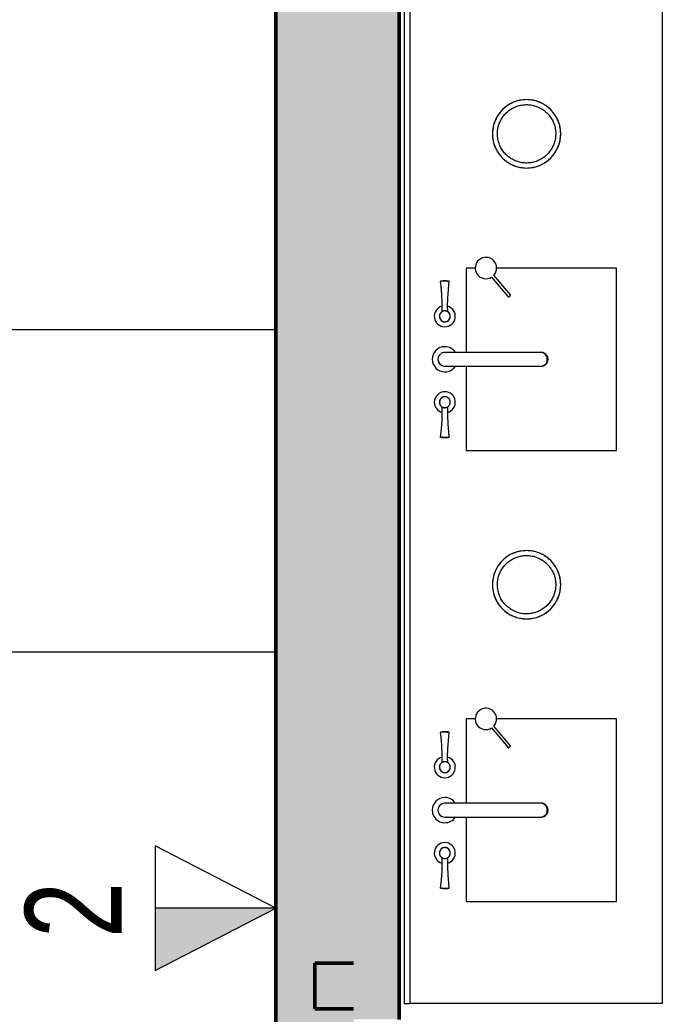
# Model space of a CAD drawing. Header units: inches. Extents: x -1205 to 1409, y -1117 to 895.
# Drawn here: x 506.8 to 566.6, y 669.9 to 762.5 of the extents above; entities that cross this region are included whole.
import ezdxf

# ---------------------------------------------------------------- set-up
doc = ezdxf.new("R2010")
doc.units = ezdxf.units.IN
doc.header["$MEASUREMENT"] = 0
for name, color, linetype, lineweight in [('A-ANNO-NOTE', 131, 'Continuous', 9), ('A-WALL-PATT', 111, 'Continuous', 13), ('I-FURN', 30, 'Continuous', 9), ('I-WALL', 2, 'Continuous', 13), ('P-SANR-FIXT', 6, 'Continuous', 9), ('Q-CASE', 31, 'Continuous', 9), ('Q-SPCQ', 91, 'Continuous', 13)]:
    doc.layers.add(name, color=color, linetype=linetype, lineweight=lineweight)
doc.styles.add('Arial_1', font='arial.ttf', dxfattribs={"width": 0.75, "height": 9})

# ---------------------------------------------------------------- blocks, each defined once
blk = doc.blocks.new('Faucet-Bath_Deck-Mount_Transitional_Nexus_TB794DD_TOTO - TB794DD-V51-8TH FLOOR TELECOM PLAN')
at = {"layer": 'P-SANR-FIXT', "color": 53}
for p, q in [((-7.267, 0.314), (-7.267, 0.231)), ((-7.267, 0.231), (-7.267, 0.275)), ((7.267, 0.229), (7.267, 0.315)), ((-7.267, -0.231), (-7.267, -0.314)), ((7.267, -0.229), (7.267, -0.275)), ((7.267, -0.315), (7.267, -0.229)), ((-0.646, -1.855), (-0.646, -6.874)), ((0.646, -6.874), (0.646, -1.855)), ((-0.646, -8.905), (-0.646, -8.915)), ((-0.646, -8.915), (-0.646, -8.979)), ((0.646, -8.915), (0.646, -8.905)), ((0.646, -8.979), (0.646, -8.915))]:
    blk.add_line(p, q, dxfattribs=at)
at = {"layer": 'P-SANR-FIXT', "color": 53, "flags": 128}
for points in [[(-7.328, 0), (-7.326, 0.079), (-7.321, 0.157), (-7.313, 0.235), (-7.302, 0.313), (-7.293, 0.367)], [(-7.293, 0.367), (-7.293, 0.368), (-7.292, 0.369), (-7.292, 0.37), (-7.292, 0.371), (-7.291, 0.372), (-7.291, 0.373), (-7.291, 0.374), (-7.29, 0.375), (-7.289, 0.376), (-7.289, 0.377), (-7.288, 0.378), (-7.288, 0.379), (-7.287, 0.38), (-7.286, 0.381), (-7.285, 0.381), (-7.285, 0.382), (-7.284, 0.383), (-7.283, 0.384), (-7.282, 0.384), (-7.281, 0.385), (-7.28, 0.385), (-7.279, 0.386), (-7.278, 0.387), (-7.277, 0.387), (-7.276, 0.387), (-7.275, 0.388), (-7.274, 0.388), (-7.273, 0.388), (-7.272, 0.389), (-7.271, 0.389), (-7.27, 0.389), (-7.269, 0.389), (-7.268, 0.389), (-7.267, 0.389), (-7.267, 0.389)], [(-7.267, 0.389), (-6.488, 0.306), (-5.707, 0.254), (-4.924, 0.233), (-4.451, 0.236)], [(-3.491, 0), (-3.491, 0.02), (-3.493, 0.041), (-3.495, 0.061), (-3.497, 0.081), (-3.501, 0.101), (-3.506, 0.121), (-3.511, 0.141), (-3.517, 0.16), (-3.524, 0.179), (-3.531, 0.198), (-3.539, 0.217), (-3.548, 0.235), (-3.558, 0.253), (-3.569, 0.27), (-3.58, 0.287), (-3.592, 0.304), (-3.604, 0.32), (-3.617, 0.336), (-3.631, 0.351), (-3.645, 0.365), (-3.66, 0.379), (-3.676, 0.392), (-3.692, 0.405), (-3.708, 0.417), (-3.725, 0.428), (-3.742, 0.439), (-3.76, 0.449), (-3.778, 0.458), (-3.797, 0.467), (-3.816, 0.474), (-3.835, 0.481), (-3.854, 0.488), (-3.874, 0.493), (-3.893, 0.498), (-3.913, 0.502), (-3.934, 0.505), (-3.954, 0.507), (-3.974, 0.508), (-3.995, 0.509), (-4.015, 0.509), (-4.035, 0.508), (-4.055, 0.506), (-4.076, 0.503), (-4.096, 0.5), (-4.116, 0.496), (-4.135, 0.491), (-4.155, 0.485), (-4.174, 0.478), (-4.193, 0.471), (-4.212, 0.463), (-4.23, 0.454), (-4.248, 0.444), (-4.266, 0.434), (-4.283, 0.423), (-4.3, 0.412), (-4.316, 0.399), (-4.332, 0.386), (-4.347, 0.373), (-4.361, 0.359), (-4.375, 0.344), (-4.389, 0.329), (-4.402, 0.313), (-4.414, 0.296), (-4.425, 0.28), (-4.436, 0.262), (-4.446, 0.245), (-4.456, 0.227), (-4.464, 0.208), (-4.472, 0.19), (-4.48, 0.171), (-4.486, 0.151), (-4.492, 0.132), (-4.497, 0.112), (-4.501, 0.092), (-4.504, 0.072), (-4.506, 0.052), (-4.508, 0.031), (-4.509, 0.011), (-4.509, 0)], [(4.509, 0), (4.509, 0.02), (4.507, 0.041), (4.505, 0.061), (4.503, 0.081), (4.499, 0.101), (4.494, 0.121), (4.489, 0.141), (4.483, 0.16), (4.476, 0.179), (4.469, 0.198), (4.461, 0.217), (4.452, 0.235), (4.442, 0.253), (4.431, 0.27), (4.42, 0.287), (4.408, 0.304), (4.396, 0.32), (4.383, 0.336), (4.369, 0.351), (4.355, 0.365), (4.34, 0.379), (4.324, 0.392), (4.308, 0.405), (4.292, 0.417), (4.275, 0.428), (4.258, 0.439), (4.24, 0.449), (4.222, 0.458), (4.203, 0.467), (4.184, 0.474), (4.165, 0.481), (4.146, 0.488), (4.126, 0.493), (4.107, 0.498), (4.087, 0.502), (4.066, 0.505), (4.046, 0.507), (4.026, 0.508), (4.005, 0.509), (3.985, 0.509), (3.965, 0.508), (3.945, 0.506), (3.924, 0.503), (3.904, 0.5), (3.884, 0.496), (3.865, 0.491), (3.845, 0.485), (3.826, 0.478), (3.807, 0.471), (3.788, 0.463), (3.77, 0.454), (3.752, 0.444), (3.734, 0.434), (3.717, 0.423), (3.7, 0.412), (3.684, 0.399), (3.668, 0.386), (3.653, 0.373), (3.639, 0.359), (3.625, 0.344), (3.611, 0.329), (3.598, 0.313), (3.586, 0.296), (3.575, 0.28), (3.564, 0.262), (3.554, 0.245), (3.544, 0.227), (3.536, 0.208), (3.528, 0.19), (3.52, 0.171), (3.514, 0.151), (3.508, 0.132), (3.503, 0.112), (3.499, 0.092), (3.496, 0.072), (3.494, 0.052), (3.492, 0.031), (3.491, 0.011), (3.491, 0)], [(4.451, 0.236), (5.234, 0.238), (6.017, 0.271), (6.797, 0.335), (7.267, 0.389)], [(7.267, 0.389), (7.268, 0.389), (7.269, 0.389), (7.27, 0.389), (7.271, 0.389), (7.272, 0.389), (7.273, 0.389), (7.274, 0.388), (7.275, 0.388), (7.276, 0.388), (7.277, 0.387), (7.278, 0.387), (7.279, 0.386), (7.28, 0.386), (7.281, 0.385), (7.282, 0.384), (7.283, 0.384), (7.284, 0.383), (7.284, 0.382), (7.285, 0.382), (7.286, 0.381), (7.287, 0.38), (7.287, 0.379), (7.288, 0.378), (7.289, 0.378), (7.289, 0.377), (7.29, 0.376), (7.29, 0.375), (7.291, 0.374), (7.291, 0.373), (7.292, 0.372), (7.292, 0.371), (7.292, 0.37), (7.293, 0.369), (7.293, 0.368), (7.293, 0.367)], [(7.293, 0.367), (7.306, 0.29), (7.316, 0.212), (7.323, 0.134), (7.327, 0.055), (7.328, 0)], [(-7.293, -0.367), (-7.306, -0.29), (-7.316, -0.212), (-7.323, -0.133), (-7.327, -0.055), (-7.328, 0)], [(-7.267, -0.389), (-7.268, -0.389), (-7.269, -0.389), (-7.27, -0.389), (-7.271, -0.389), (-7.272, -0.389), (-7.273, -0.389), (-7.274, -0.388), (-7.275, -0.388), (-7.276, -0.388), (-7.277, -0.387), (-7.278, -0.387), (-7.279, -0.386), (-7.28, -0.386), (-7.281, -0.385), (-7.282, -0.384), (-7.283, -0.384), (-7.284, -0.383), (-7.284, -0.382), (-7.285, -0.382), (-7.286, -0.381), (-7.287, -0.38), (-7.287, -0.379), (-7.288, -0.378), (-7.289, -0.377), (-7.289, -0.377), (-7.29, -0.376), (-7.29, -0.375), (-7.291, -0.374), (-7.291, -0.373), (-7.292, -0.372), (-7.292, -0.371), (-7.292, -0.37), (-7.293, -0.369), (-7.293, -0.367), (-7.293, -0.367)], [(-4.451, -0.236), (-5.234, -0.238), (-6.017, -0.271), (-6.797, -0.335), (-7.267, -0.389)], [(-4.509, 0), (-4.509, -0.02), (-4.507, -0.041), (-4.505, -0.061), (-4.503, -0.081), (-4.499, -0.101), (-4.494, -0.121), (-4.489, -0.141), (-4.483, -0.16), (-4.476, -0.179), (-4.469, -0.198), (-4.461, -0.217), (-4.452, -0.235), (-4.442, -0.253), (-4.431, -0.27), (-4.42, -0.287), (-4.408, -0.304), (-4.396, -0.32), (-4.383, -0.336), (-4.369, -0.351), (-4.355, -0.365), (-4.34, -0.379), (-4.324, -0.392), (-4.308, -0.405), (-4.292, -0.417), (-4.275, -0.428), (-4.258, -0.439), (-4.24, -0.449), (-4.222, -0.458), (-4.203, -0.467), (-4.184, -0.474), (-4.165, -0.481), (-4.146, -0.488), (-4.126, -0.493), (-4.107, -0.498), (-4.087, -0.502), (-4.066, -0.505), (-4.046, -0.507), (-4.026, -0.508), (-4.005, -0.509), (-3.985, -0.509), (-3.965, -0.508), (-3.945, -0.506), (-3.924, -0.503), (-3.904, -0.5), (-3.884, -0.496), (-3.865, -0.491), (-3.845, -0.485), (-3.826, -0.478), (-3.807, -0.471), (-3.788, -0.463), (-3.77, -0.454), (-3.752, -0.444), (-3.734, -0.434), (-3.717, -0.423), (-3.7, -0.412), (-3.684, -0.399), (-3.668, -0.386), (-3.653, -0.373), (-3.639, -0.359), (-3.625, -0.344), (-3.611, -0.329), (-3.598, -0.313), (-3.586, -0.296), (-3.575, -0.28), (-3.564, -0.262), (-3.554, -0.245), (-3.544, -0.227), (-3.536, -0.208), (-3.528, -0.19), (-3.52, -0.171), (-3.514, -0.151), (-3.508, -0.132), (-3.503, -0.112), (-3.499, -0.092), (-3.496, -0.072), (-3.494, -0.052), (-3.492, -0.031), (-3.491, -0.011), (-3.491, 0)], [(-0.646, 0), (-0.646, -0.002), (-0.646, -0.006), (-0.646, -0.014), (-0.646, -0.025), (-0.646, -0.039), (-0.646, -0.056), (-0.646, -0.076), (-0.646, -0.099), (-0.646, -0.125), (-0.646, -0.155), (-0.646, -0.186), (-0.646, -0.221), (-0.646, -0.259), (-0.646, -0.299), (-0.646, -0.342), (-0.646, -0.387), (-0.646, -0.435), (-0.646, -0.486), (-0.646, -0.539), (-0.646, -0.594), (-0.646, -0.651), (-0.646, -0.71), (-0.646, -0.772), (-0.646, -0.835), (-0.646, -0.9), (-0.646, -0.967), (-0.646, -1.035), (-0.646, -1.105), (-0.646, -1.176), (-0.646, -1.248), (-0.646, -1.322), (-0.646, -1.396), (-0.646, -1.472), (-0.646, -1.548), (-0.646, -1.625), (-0.646, -1.702), (-0.646, -1.78), (-0.646, -1.855)], [(0.646, -1.855), (0.646, -1.777), (0.646, -1.699), (0.646, -1.622), (0.646, -1.545), (0.646, -1.469), (0.646, -1.393), (0.646, -1.319), (0.646, -1.245), (0.646, -1.173), (0.646, -1.102), (0.646, -1.032), (0.646, -0.964), (0.646, -0.897), (0.646, -0.832), (0.646, -0.769), (0.646, -0.708), (0.646, -0.649), (0.646, -0.591), (0.646, -0.537), (0.646, -0.484), (0.646, -0.433), (0.646, -0.386), (0.646, -0.34), (0.646, -0.297), (0.646, -0.257), (0.646, -0.22), (0.646, -0.185), (0.646, -0.153), (0.646, -0.124), (0.646, -0.098), (0.646, -0.075), (0.646, -0.055), (0.646, -0.038), (0.646, -0.025), (0.646, -0.014), (0.646, -0.006), (0.646, -0.001), (0.646, 0)], [(3.491, 0), (3.491, -0.02), (3.493, -0.041), (3.495, -0.061), (3.497, -0.081), (3.501, -0.101), (3.506, -0.121), (3.511, -0.141), (3.517, -0.16), (3.524, -0.179), (3.531, -0.198), (3.539, -0.217), (3.548, -0.235), (3.558, -0.253), (3.569, -0.27), (3.58, -0.287), (3.592, -0.304), (3.604, -0.32), (3.617, -0.336), (3.631, -0.351), (3.645, -0.365), (3.66, -0.379), (3.676, -0.392), (3.692, -0.405), (3.708, -0.417), (3.725, -0.428), (3.742, -0.439), (3.76, -0.449), (3.778, -0.458), (3.797, -0.467), (3.816, -0.474), (3.835, -0.481), (3.854, -0.488), (3.874, -0.493), (3.893, -0.498), (3.913, -0.502), (3.934, -0.505), (3.954, -0.507), (3.974, -0.508), (3.995, -0.509), (4.015, -0.509), (4.035, -0.508), (4.055, -0.506), (4.076, -0.503), (4.096, -0.5), (4.116, -0.496), (4.135, -0.491), (4.155, -0.485), (4.174, -0.478), (4.193, -0.471), (4.212, -0.463), (4.23, -0.454), (4.248, -0.444), (4.266, -0.434), (4.283, -0.423), (4.3, -0.412), (4.316, -0.399), (4.332, -0.386), (4.347, -0.373), (4.361, -0.359), (4.375, -0.344), (4.389, -0.329), (4.402, -0.313), (4.414, -0.296), (4.425, -0.28), (4.436, -0.262), (4.446, -0.245), (4.456, -0.227), (4.464, -0.208), (4.472, -0.19), (4.48, -0.171), (4.486, -0.151), (4.492, -0.132), (4.497, -0.112), (4.501, -0.092), (4.504, -0.072), (4.506, -0.052), (4.508, -0.031), (4.509, -0.011), (4.509, 0)], [(7.267, -0.389), (6.488, -0.306), (5.707, -0.254), (4.924, -0.233), (4.451, -0.236)], [(7.293, -0.367), (7.293, -0.368), (7.292, -0.369), (7.292, -0.37), (7.292, -0.372), (7.291, -0.373), (7.291, -0.374), (7.29, -0.374), (7.29, -0.375), (7.289, -0.376), (7.289, -0.377), (7.288, -0.378), (7.288, -0.379), (7.287, -0.38), (7.286, -0.381), (7.285, -0.381), (7.285, -0.382), (7.284, -0.383), (7.283, -0.384), (7.282, -0.384), (7.281, -0.385), (7.28, -0.385), (7.279, -0.386), (7.278, -0.387), (7.277, -0.387), (7.276, -0.387), (7.275, -0.388), (7.274, -0.388), (7.273, -0.388), (7.272, -0.389), (7.271, -0.389), (7.27, -0.389), (7.269, -0.389), (7.268, -0.389), (7.267, -0.389), (7.267, -0.389)], [(7.328, 0), (7.326, -0.079), (7.321, -0.157), (7.313, -0.235), (7.302, -0.313), (7.293, -0.367)], [(-0.646, -6.874), (-0.646, -6.952), (-0.646, -7.03), (-0.646, -7.108), (-0.646, -7.186), (-0.646, -7.264), (-0.646, -7.341), (-0.646, -7.418), (-0.646, -7.494), (-0.646, -7.569), (-0.646, -7.643), (-0.646, -7.716), (-0.646, -7.788), (-0.646, -7.859), (-0.646, -7.928), (-0.646, -7.995), (-0.646, -8.061), (-0.646, -8.126), (-0.646, -8.188), (-0.646, -8.249), (-0.646, -8.307), (-0.646, -8.363), (-0.646, -8.417), (-0.646, -8.469), (-0.646, -8.519), (-0.646, -8.566), (-0.646, -8.61), (-0.646, -8.652), (-0.646, -8.691), (-0.646, -8.727), (-0.646, -8.761), (-0.646, -8.792), (-0.646, -8.819), (-0.646, -8.844), (-0.646, -8.866), (-0.646, -8.885), (-0.646, -8.901), (-0.646, -8.905)], [(0.646, -8.905), (0.646, -8.891), (0.646, -8.873), (0.646, -8.852), (0.646, -8.828), (0.646, -8.801), (0.646, -8.771), (0.646, -8.739), (0.646, -8.703), (0.646, -8.665), (0.646, -8.624), (0.646, -8.58), (0.646, -8.534), (0.646, -8.486), (0.646, -8.435), (0.646, -8.381), (0.646, -8.326), (0.646, -8.268), (0.646, -8.208), (0.646, -8.146), (0.646, -8.082), (0.646, -8.017), (0.646, -7.95), (0.646, -7.881), (0.646, -7.811), (0.646, -7.74), (0.646, -7.667), (0.646, -7.593), (0.646, -7.518), (0.646, -7.443), (0.646, -7.366), (0.646, -7.289), (0.646, -7.212), (0.646, -7.134), (0.646, -7.056), (0.646, -6.977), (0.646, -6.899), (0.646, -6.874)], [(-0.646, -8.979), (-0.646, -9.004), (-0.644, -9.03), (-0.641, -9.055), (-0.638, -9.081), (-0.633, -9.106), (-0.628, -9.13), (-0.621, -9.155), (-0.613, -9.179), (-0.605, -9.204), (-0.595, -9.227), (-0.584, -9.25), (-0.573, -9.273), (-0.561, -9.296), (-0.547, -9.318), (-0.533, -9.339), (-0.518, -9.36), (-0.502, -9.38), (-0.486, -9.399), (-0.468, -9.418), (-0.45, -9.436), (-0.431, -9.454), (-0.411, -9.47), (-0.391, -9.486), (-0.37, -9.501), (-0.349, -9.515), (-0.327, -9.529), (-0.304, -9.541), (-0.281, -9.553), (-0.258, -9.563), (-0.234, -9.573), (-0.21, -9.582), (-0.185, -9.589), (-0.16, -9.596), (-0.135, -9.602), (-0.11, -9.607), (-0.084, -9.611), (-0.059, -9.613), (-0.033, -9.615), (-0.007, -9.616), (0, -9.616)], [(0, -9.616), (0.026, -9.616), (0.052, -9.614), (0.077, -9.612), (0.103, -9.608), (0.128, -9.603), (0.153, -9.598), (0.178, -9.591), (0.203, -9.584), (0.227, -9.575), (0.251, -9.566), (0.275, -9.555), (0.298, -9.544), (0.321, -9.532), (0.343, -9.519), (0.365, -9.505), (0.386, -9.49), (0.406, -9.475), (0.426, -9.458), (0.445, -9.441), (0.463, -9.423), (0.481, -9.404), (0.498, -9.385), (0.514, -9.365), (0.529, -9.345), (0.544, -9.323), (0.557, -9.302), (0.57, -9.279), (0.581, -9.257), (0.592, -9.234), (0.602, -9.21), (0.611, -9.186), (0.619, -9.162), (0.626, -9.137), (0.632, -9.112), (0.637, -9.087), (0.641, -9.062), (0.643, -9.037), (0.645, -9.011), (0.646, -8.986), (0.646, -8.979)]]:
    blk.add_lwpolyline(points, dxfattribs=at)
at = {"layer": 'P-SANR-FIXT', "color": 53}
for centre, radius, start, end in [((-4, 0), 0.979, 90.66638, 165), ((-4, 0), 0.979, 0, 90), ((0, 0), 1.174, 0, 180), ((4, 0), 0.979, 15, 180), ((-4, 0), 0.509, 166.18526, 180), ((-4, 0), 0.509, 91.28121, 164.2558), ((-4, 0), 0.509, 0, 90), ((0, 0), 0.646, 90, 195), ((0, 0), 0.644, 39.50436, 180), ((0, 0), 0.646, 39.39292, 90), ((0, 0), 0.646, 348.7314, 34.8676), ((0, 0), 0.644, 360, 34.67976), ((4, 0), 0.979, 180, 345), ((4, 0), 0.509, 15.7442, 180), ((4, 0), 0.509, 360, 13.81474), ((-4, 0), 0.979, 195, 360), ((-4, 0), 0.509, 180, 193.81474), ((-4, 0), 0.509, 195.7442, 268.71879), ((-4, 0), 0.509, 270, 0), ((0, 0), 1.174, 180, 236.5656), ((0, 0), 0.644, 180, 195), ((0, 0), 0.644, 350.61143, 360), ((0, 0), 1.174, 302.82416, 360), ((4, 0), 0.509, 180, 344.2558), ((4, 0), 0.509, 346.18526, 360)]:
    blk.add_arc(centre, radius, start, end, dxfattribs=at)
for major_axis, start_param, end_param in [((-0.646, 0), 6.169751, 7.853982), ((0.646, 0), 3.141593, 3.355129), ((0.646, 0), 4.712389, 6.407113)]:
    blk.add_ellipse((0, -8.915), major_axis=major_axis, ratio=0.985556, start_param=start_param, end_param=end_param, dxfattribs=at)
for points in [[(-7.267, 0.387), (-7.266, 0.386), (-7.265, 0.383), (-7.263, 0.38)], [(-7.267, 0.381), (-7.267, 0.378), (-7.267, 0.371), (-7.265, 0.361), (-7.263, 0.355)], [(-7.267, 0.355), (-7.267, 0.35), (-7.267, 0.337), (-7.265, 0.322), (-7.263, 0.313)], [(-7.263, 0.23), (-7.265, 0.219), (-7.267, 0.197), (-7.267, 0.172), (-7.267, 0.16)], [(-7.263, 0.159), (-7.265, 0.147), (-7.267, 0.122), (-7.267, 0.095), (-7.267, 0.082)], [(-7.263, 0.082), (-7.265, 0.068), (-7.267, 0.041), (-7.267, 0.014), (-7.267, 0)], [(7.263, 0.38), (7.265, 0.383), (7.266, 0.386), (7.267, 0.387)], [(7.263, 0.355), (7.265, 0.361), (7.267, 0.371), (7.267, 0.378), (7.267, 0.381)], [(7.263, 0.315), (7.265, 0.323), (7.267, 0.338), (7.267, 0.35), (7.267, 0.356)], [(7.267, 0.158), (7.267, 0.171), (7.267, 0.195), (7.265, 0.218), (7.263, 0.228)], [(7.267, 0.081), (7.267, 0.094), (7.267, 0.12), (7.265, 0.146), (7.263, 0.158)], [(7.267, 0), (7.267, 0.014), (7.267, 0.041), (7.265, 0.068), (7.263, 0.081)], [(-7.267, 0), (-7.267, -0.014), (-7.267, -0.041), (-7.265, -0.068), (-7.263, -0.082)], [(-7.267, -0.082), (-7.267, -0.095), (-7.267, -0.122), (-7.265, -0.147), (-7.263, -0.159)], [(-7.267, -0.16), (-7.267, -0.172), (-7.267, -0.197), (-7.265, -0.219), (-7.263, -0.23)], [(-7.263, -0.313), (-7.265, -0.322), (-7.267, -0.337), (-7.267, -0.35), (-7.267, -0.355)], [(-7.263, -0.355), (-7.265, -0.361), (-7.267, -0.371), (-7.267, -0.378), (-7.267, -0.381)], [(-7.267, -0.387), (-7.266, -0.386), (-7.265, -0.383), (-7.263, -0.38)], [(-7.263, -0.38), (-7.265, -0.383), (-7.266, -0.386), (-7.267, -0.387)], [(7.263, -0.081), (7.265, -0.068), (7.267, -0.041), (7.267, -0.014), (7.267, 0)], [(7.263, -0.158), (7.265, -0.146), (7.267, -0.12), (7.267, -0.094), (7.267, -0.081)], [(7.263, -0.228), (7.265, -0.218), (7.267, -0.195), (7.267, -0.171), (7.267, -0.158)], [(7.267, -0.356), (7.267, -0.35), (7.267, -0.338), (7.265, -0.323), (7.263, -0.315)], [(7.267, -0.381), (7.267, -0.378), (7.267, -0.371), (7.265, -0.361), (7.263, -0.355)], [(7.263, -0.38), (7.265, -0.383), (7.266, -0.386), (7.267, -0.387)], [(7.267, -0.389), (7.267, -0.389), (7.267, -0.388), (7.265, -0.383), (7.263, -0.38)]]:
    blk.add_open_spline(points, degree=3, dxfattribs=at)
for points, knots in [([(-4.453, 0.232), (-4.454, 0.231), (-4.456, 0.226), (-4.462, 0.213), (-4.47, 0.196), (-4.478, 0.176), (-4.488, 0.145), (-4.503, 0.086), (-4.509, 0.036), (-4.509, 0)], [0.5555556, 0.5555556, 0.5555556, 0.5555556, 0.5833333, 0.6527778, 0.6875, 0.7222222, 0.7916667, 0.8611111, 1, 1, 1, 1]), ([(4.509, 0), (4.509, 0.029), (4.504, 0.083), (4.489, 0.143), (4.476, 0.181), (4.468, 0.201), (4.462, 0.213), (4.457, 0.224), (4.454, 0.23), (4.453, 0.232)], [0, 0, 0, 0, 0.1111111, 0.2222222, 0.2777778, 0.3333333, 0.3611111, 0.3888889, 0.4444444, 0.4444444, 0.4444444, 0.4444444]), ([(-4.509, 0), (-4.509, -0.029), (-4.504, -0.083), (-4.489, -0.143), (-4.476, -0.181), (-4.468, -0.201), (-4.462, -0.213), (-4.457, -0.224), (-4.454, -0.23), (-4.453, -0.232)], [0, 0, 0, 0, 0.1111111, 0.2222222, 0.2777778, 0.3333333, 0.3611111, 0.3888889, 0.4444444, 0.4444444, 0.4444444, 0.4444444]), ([(4.453, -0.232), (4.454, -0.231), (4.456, -0.226), (4.462, -0.213), (4.47, -0.196), (4.478, -0.176), (4.488, -0.145), (4.503, -0.086), (4.509, -0.036), (4.509, 0)], [0.5555556, 0.5555556, 0.5555556, 0.5555556, 0.5833333, 0.6527778, 0.6875, 0.7222222, 0.7916667, 0.8611111, 1, 1, 1, 1])]:
    blk.add_open_spline(points, degree=3, knots=knots, dxfattribs=at)
blk = doc.blocks.new('Sink-Undercounter-Kohler-Caxton-2210 - Vitreous_China-0-White-V50-8TH FLOOR TELECOM PLAN')
at = {"layer": 'P-SANR-FIXT'}
for p, q in [((-0.646, 7), (-8.5, 7)), ((-8.5, 7), (-8.5, -7)), ((8.5, 7), (0.645, 7)), ((8.5, 6.16), (8.5, 7)), ((8.5, -7), (8.5, 4.18)), ((-8.5, -7), (8.5, -7))]:
    blk.add_line(p, q, dxfattribs=at)
blk = doc.blocks.new('Accessory-Soap_Dispenser-KOHLER-Contemporary-K-1895 - Not a Type - See Type Catalog-2570115-8TH FLOOR TELECOM PLAN')
at = {"layer": 'Q-SPCQ', "lineweight": 9}
for p, q in [((-0.139, -0.985), (-0.139, -3.378)), ((0.139, -3.378), (0.139, -0.985))]:
    blk.add_line(p, q, dxfattribs=at)
for centre, radius, start, end in [((0, 0), 0.995, 278.01769, 261.98231), ((-0.096, -3.378), 0.0427, 180, 246.69916), ((-0.019, -3.199), 0.238, 246.69916, 258.47173), ((-0.011, -3.16), 0.277, 258.47173, 268.54538), ((0, -2.846), 0.592, 268.23769, 271.99398), ((0.011, -3.16), 0.277, 271.99398, 281.52827), ((0.019, -3.199), 0.238, 281.52827, 293.30084), ((0.096, -3.378), 0.0427, 293.30084, 0)]:
    blk.add_arc(centre, radius, start, end, dxfattribs=at)
blk = doc.blocks.new('Faucet-Bath_Deck-Mount_Transitional_Nexus_TB794DD_TOTO - TB794DD-V52-8TH FLOOR TELECOM PLAN')
at = {"layer": 'P-SANR-FIXT', "color": 53}
for p, q in [((-7.267, 0.314), (-7.267, 0.231)), ((-7.267, 0.231), (-7.267, 0.275)), ((7.267, 0.229), (7.267, 0.315)), ((-7.267, -0.231), (-7.267, -0.314)), ((7.267, -0.229), (7.267, -0.275)), ((7.267, -0.315), (7.267, -0.229)), ((-0.646, -1.855), (-0.646, -6.874)), ((0.646, -6.874), (0.646, -1.855)), ((-0.646, -8.905), (-0.646, -8.915)), ((-0.646, -8.915), (-0.646, -8.979)), ((0.646, -8.915), (0.646, -8.905)), ((0.646, -8.979), (0.646, -8.915))]:
    blk.add_line(p, q, dxfattribs=at)
at = {"layer": 'P-SANR-FIXT', "color": 53, "flags": 128}
for points in [[(-7.328, 0), (-7.326, 0.079), (-7.321, 0.157), (-7.313, 0.235), (-7.302, 0.313), (-7.293, 0.367)], [(-7.293, 0.367), (-7.293, 0.368), (-7.292, 0.369), (-7.292, 0.37), (-7.292, 0.371), (-7.291, 0.372), (-7.291, 0.373), (-7.291, 0.374), (-7.29, 0.375), (-7.289, 0.376), (-7.289, 0.377), (-7.288, 0.378), (-7.288, 0.379), (-7.287, 0.38), (-7.286, 0.381), (-7.285, 0.381), (-7.285, 0.382), (-7.284, 0.383), (-7.283, 0.384), (-7.282, 0.384), (-7.281, 0.385), (-7.28, 0.385), (-7.279, 0.386), (-7.278, 0.387), (-7.277, 0.387), (-7.276, 0.387), (-7.275, 0.388), (-7.274, 0.388), (-7.273, 0.388), (-7.272, 0.389), (-7.271, 0.389), (-7.27, 0.389), (-7.269, 0.389), (-7.268, 0.389), (-7.267, 0.389), (-7.267, 0.389)], [(-7.267, 0.389), (-6.488, 0.306), (-5.707, 0.254), (-4.924, 0.233), (-4.451, 0.236)], [(-3.491, 0), (-3.491, 0.02), (-3.493, 0.041), (-3.495, 0.061), (-3.497, 0.081), (-3.501, 0.101), (-3.506, 0.121), (-3.511, 0.141), (-3.517, 0.16), (-3.524, 0.179), (-3.531, 0.198), (-3.539, 0.217), (-3.548, 0.235), (-3.558, 0.253), (-3.569, 0.27), (-3.58, 0.287), (-3.592, 0.304), (-3.604, 0.32), (-3.617, 0.336), (-3.631, 0.351), (-3.645, 0.365), (-3.66, 0.379), (-3.676, 0.392), (-3.692, 0.405), (-3.708, 0.417), (-3.725, 0.428), (-3.742, 0.439), (-3.76, 0.449), (-3.778, 0.458), (-3.797, 0.467), (-3.816, 0.474), (-3.835, 0.481), (-3.854, 0.488), (-3.874, 0.493), (-3.893, 0.498), (-3.913, 0.502), (-3.934, 0.505), (-3.954, 0.507), (-3.974, 0.508), (-3.995, 0.509), (-4.015, 0.509), (-4.035, 0.508), (-4.055, 0.506), (-4.076, 0.503), (-4.096, 0.5), (-4.116, 0.496), (-4.135, 0.491), (-4.155, 0.485), (-4.174, 0.478), (-4.193, 0.471), (-4.212, 0.463), (-4.23, 0.454), (-4.248, 0.444), (-4.266, 0.434), (-4.283, 0.423), (-4.3, 0.412), (-4.316, 0.399), (-4.332, 0.386), (-4.347, 0.373), (-4.361, 0.359), (-4.375, 0.344), (-4.389, 0.329), (-4.402, 0.313), (-4.414, 0.296), (-4.425, 0.28), (-4.436, 0.262), (-4.446, 0.245), (-4.456, 0.227), (-4.464, 0.208), (-4.472, 0.19), (-4.48, 0.171), (-4.486, 0.151), (-4.492, 0.132), (-4.497, 0.112), (-4.501, 0.092), (-4.504, 0.072), (-4.506, 0.052), (-4.508, 0.031), (-4.509, 0.011), (-4.509, 0)], [(4.509, 0), (4.509, 0.02), (4.507, 0.041), (4.505, 0.061), (4.503, 0.081), (4.499, 0.101), (4.494, 0.121), (4.489, 0.141), (4.483, 0.16), (4.476, 0.179), (4.469, 0.198), (4.461, 0.217), (4.452, 0.235), (4.442, 0.253), (4.431, 0.27), (4.42, 0.287), (4.408, 0.304), (4.396, 0.32), (4.383, 0.336), (4.369, 0.351), (4.355, 0.365), (4.34, 0.379), (4.324, 0.392), (4.308, 0.405), (4.292, 0.417), (4.275, 0.428), (4.258, 0.439), (4.24, 0.449), (4.222, 0.458), (4.203, 0.467), (4.184, 0.474), (4.165, 0.481), (4.146, 0.488), (4.126, 0.493), (4.107, 0.498), (4.087, 0.502), (4.066, 0.505), (4.046, 0.507), (4.026, 0.508), (4.005, 0.509), (3.985, 0.509), (3.965, 0.508), (3.945, 0.506), (3.924, 0.503), (3.904, 0.5), (3.884, 0.496), (3.865, 0.491), (3.845, 0.485), (3.826, 0.478), (3.807, 0.471), (3.788, 0.463), (3.77, 0.454), (3.752, 0.444), (3.734, 0.434), (3.717, 0.423), (3.7, 0.412), (3.684, 0.399), (3.668, 0.386), (3.653, 0.373), (3.639, 0.359), (3.625, 0.344), (3.611, 0.329), (3.598, 0.313), (3.586, 0.296), (3.575, 0.28), (3.564, 0.262), (3.554, 0.245), (3.544, 0.227), (3.536, 0.208), (3.528, 0.19), (3.52, 0.171), (3.514, 0.151), (3.508, 0.132), (3.503, 0.112), (3.499, 0.092), (3.496, 0.072), (3.494, 0.052), (3.492, 0.031), (3.491, 0.011), (3.491, 0)], [(4.451, 0.236), (5.234, 0.238), (6.017, 0.271), (6.797, 0.335), (7.267, 0.389)], [(7.267, 0.389), (7.268, 0.389), (7.269, 0.389), (7.27, 0.389), (7.271, 0.389), (7.272, 0.389), (7.273, 0.389), (7.274, 0.388), (7.275, 0.388), (7.276, 0.388), (7.277, 0.387), (7.278, 0.387), (7.279, 0.386), (7.28, 0.386), (7.281, 0.385), (7.282, 0.384), (7.283, 0.384), (7.284, 0.383), (7.284, 0.382), (7.285, 0.382), (7.286, 0.381), (7.287, 0.38), (7.287, 0.379), (7.288, 0.378), (7.289, 0.378), (7.289, 0.377), (7.29, 0.376), (7.29, 0.375), (7.291, 0.374), (7.291, 0.373), (7.292, 0.372), (7.292, 0.371), (7.292, 0.37), (7.293, 0.369), (7.293, 0.368), (7.293, 0.367)], [(7.293, 0.367), (7.306, 0.29), (7.316, 0.212), (7.323, 0.134), (7.327, 0.055), (7.328, 0)], [(-7.293, -0.367), (-7.306, -0.29), (-7.316, -0.212), (-7.323, -0.133), (-7.327, -0.055), (-7.328, 0)], [(-7.267, -0.389), (-7.268, -0.389), (-7.269, -0.389), (-7.27, -0.389), (-7.271, -0.389), (-7.272, -0.389), (-7.273, -0.389), (-7.274, -0.388), (-7.275, -0.388), (-7.276, -0.388), (-7.277, -0.387), (-7.278, -0.387), (-7.279, -0.386), (-7.28, -0.386), (-7.281, -0.385), (-7.282, -0.384), (-7.283, -0.384), (-7.284, -0.383), (-7.284, -0.382), (-7.285, -0.382), (-7.286, -0.381), (-7.287, -0.38), (-7.287, -0.379), (-7.288, -0.378), (-7.289, -0.377), (-7.289, -0.377), (-7.29, -0.376), (-7.29, -0.375), (-7.291, -0.374), (-7.291, -0.373), (-7.292, -0.372), (-7.292, -0.371), (-7.292, -0.37), (-7.293, -0.369), (-7.293, -0.367), (-7.293, -0.367)], [(-4.451, -0.236), (-5.234, -0.238), (-6.017, -0.271), (-6.797, -0.335), (-7.267, -0.389)], [(-4.509, 0), (-4.509, -0.02), (-4.507, -0.041), (-4.505, -0.061), (-4.503, -0.081), (-4.499, -0.101), (-4.494, -0.121), (-4.489, -0.141), (-4.483, -0.16), (-4.476, -0.179), (-4.469, -0.198), (-4.461, -0.217), (-4.452, -0.235), (-4.442, -0.253), (-4.431, -0.27), (-4.42, -0.287), (-4.408, -0.304), (-4.396, -0.32), (-4.383, -0.336), (-4.369, -0.351), (-4.355, -0.365), (-4.34, -0.379), (-4.324, -0.392), (-4.308, -0.405), (-4.292, -0.417), (-4.275, -0.428), (-4.258, -0.439), (-4.24, -0.449), (-4.222, -0.458), (-4.203, -0.467), (-4.184, -0.474), (-4.165, -0.481), (-4.146, -0.488), (-4.126, -0.493), (-4.107, -0.498), (-4.087, -0.502), (-4.066, -0.505), (-4.046, -0.507), (-4.026, -0.508), (-4.005, -0.509), (-3.985, -0.509), (-3.965, -0.508), (-3.945, -0.506), (-3.924, -0.503), (-3.904, -0.5), (-3.884, -0.496), (-3.865, -0.491), (-3.845, -0.485), (-3.826, -0.478), (-3.807, -0.471), (-3.788, -0.463), (-3.77, -0.454), (-3.752, -0.444), (-3.734, -0.434), (-3.717, -0.423), (-3.7, -0.412), (-3.684, -0.399), (-3.668, -0.386), (-3.653, -0.373), (-3.639, -0.359), (-3.625, -0.344), (-3.611, -0.329), (-3.598, -0.313), (-3.586, -0.296), (-3.575, -0.28), (-3.564, -0.262), (-3.554, -0.245), (-3.544, -0.227), (-3.536, -0.208), (-3.528, -0.19), (-3.52, -0.171), (-3.514, -0.151), (-3.508, -0.132), (-3.503, -0.112), (-3.499, -0.092), (-3.496, -0.072), (-3.494, -0.052), (-3.492, -0.031), (-3.491, -0.011), (-3.491, 0)], [(-0.646, 0), (-0.646, -0.002), (-0.646, -0.006), (-0.646, -0.014), (-0.646, -0.025), (-0.646, -0.039), (-0.646, -0.056), (-0.646, -0.076), (-0.646, -0.099), (-0.646, -0.125), (-0.646, -0.155), (-0.646, -0.186), (-0.646, -0.221), (-0.646, -0.259), (-0.646, -0.299), (-0.646, -0.342), (-0.646, -0.387), (-0.646, -0.435), (-0.646, -0.486), (-0.646, -0.539), (-0.646, -0.594), (-0.646, -0.651), (-0.646, -0.71), (-0.646, -0.772), (-0.646, -0.835), (-0.646, -0.9), (-0.646, -0.967), (-0.646, -1.035), (-0.646, -1.105), (-0.646, -1.176), (-0.646, -1.248), (-0.646, -1.322), (-0.646, -1.396), (-0.646, -1.472), (-0.646, -1.548), (-0.646, -1.625), (-0.646, -1.702), (-0.646, -1.78), (-0.646, -1.855)], [(0.646, -1.855), (0.646, -1.777), (0.646, -1.699), (0.646, -1.622), (0.646, -1.545), (0.646, -1.469), (0.646, -1.393), (0.646, -1.319), (0.646, -1.245), (0.646, -1.173), (0.646, -1.102), (0.646, -1.032), (0.646, -0.964), (0.646, -0.897), (0.646, -0.832), (0.646, -0.769), (0.646, -0.708), (0.646, -0.649), (0.646, -0.591), (0.646, -0.537), (0.646, -0.484), (0.646, -0.433), (0.646, -0.386), (0.646, -0.34), (0.646, -0.297), (0.646, -0.257), (0.646, -0.22), (0.646, -0.185), (0.646, -0.153), (0.646, -0.124), (0.646, -0.098), (0.646, -0.075), (0.646, -0.055), (0.646, -0.038), (0.646, -0.025), (0.646, -0.014), (0.646, -0.006), (0.646, -0.001), (0.646, 0)], [(3.491, 0), (3.491, -0.02), (3.493, -0.041), (3.495, -0.061), (3.497, -0.081), (3.501, -0.101), (3.506, -0.121), (3.511, -0.141), (3.517, -0.16), (3.524, -0.179), (3.531, -0.198), (3.539, -0.217), (3.548, -0.235), (3.558, -0.253), (3.569, -0.27), (3.58, -0.287), (3.592, -0.304), (3.604, -0.32), (3.617, -0.336), (3.631, -0.351), (3.645, -0.365), (3.66, -0.379), (3.676, -0.392), (3.692, -0.405), (3.708, -0.417), (3.725, -0.428), (3.742, -0.439), (3.76, -0.449), (3.778, -0.458), (3.797, -0.467), (3.816, -0.474), (3.835, -0.481), (3.854, -0.488), (3.874, -0.493), (3.893, -0.498), (3.913, -0.502), (3.934, -0.505), (3.954, -0.507), (3.974, -0.508), (3.995, -0.509), (4.015, -0.509), (4.035, -0.508), (4.055, -0.506), (4.076, -0.503), (4.096, -0.5), (4.116, -0.496), (4.135, -0.491), (4.155, -0.485), (4.174, -0.478), (4.193, -0.471), (4.212, -0.463), (4.23, -0.454), (4.248, -0.444), (4.266, -0.434), (4.283, -0.423), (4.3, -0.412), (4.316, -0.399), (4.332, -0.386), (4.347, -0.373), (4.361, -0.359), (4.375, -0.344), (4.389, -0.329), (4.402, -0.313), (4.414, -0.296), (4.425, -0.28), (4.436, -0.262), (4.446, -0.245), (4.456, -0.227), (4.464, -0.208), (4.472, -0.19), (4.48, -0.171), (4.486, -0.151), (4.492, -0.132), (4.497, -0.112), (4.501, -0.092), (4.504, -0.072), (4.506, -0.052), (4.508, -0.031), (4.509, -0.011), (4.509, 0)], [(7.267, -0.389), (6.488, -0.306), (5.707, -0.254), (4.924, -0.233), (4.451, -0.236)], [(7.293, -0.367), (7.293, -0.368), (7.292, -0.369), (7.292, -0.37), (7.292, -0.372), (7.291, -0.373), (7.291, -0.374), (7.29, -0.374), (7.29, -0.375), (7.289, -0.376), (7.289, -0.377), (7.288, -0.378), (7.288, -0.379), (7.287, -0.38), (7.286, -0.381), (7.285, -0.381), (7.285, -0.382), (7.284, -0.383), (7.283, -0.384), (7.282, -0.384), (7.281, -0.385), (7.28, -0.385), (7.279, -0.386), (7.278, -0.387), (7.277, -0.387), (7.276, -0.387), (7.275, -0.388), (7.274, -0.388), (7.273, -0.388), (7.272, -0.389), (7.271, -0.389), (7.27, -0.389), (7.269, -0.389), (7.268, -0.389), (7.267, -0.389), (7.267, -0.389)], [(7.328, 0), (7.326, -0.079), (7.321, -0.157), (7.313, -0.235), (7.302, -0.313), (7.293, -0.367)], [(-0.646, -6.874), (-0.646, -6.952), (-0.646, -7.03), (-0.646, -7.108), (-0.646, -7.186), (-0.646, -7.264), (-0.646, -7.341), (-0.646, -7.418), (-0.646, -7.494), (-0.646, -7.569), (-0.646, -7.643), (-0.646, -7.716), (-0.646, -7.788), (-0.646, -7.859), (-0.646, -7.928), (-0.646, -7.995), (-0.646, -8.061), (-0.646, -8.126), (-0.646, -8.188), (-0.646, -8.249), (-0.646, -8.307), (-0.646, -8.363), (-0.646, -8.417), (-0.646, -8.469), (-0.646, -8.519), (-0.646, -8.566), (-0.646, -8.61), (-0.646, -8.652), (-0.646, -8.691), (-0.646, -8.727), (-0.646, -8.761), (-0.646, -8.792), (-0.646, -8.819), (-0.646, -8.844), (-0.646, -8.866), (-0.646, -8.885), (-0.646, -8.901), (-0.646, -8.905)], [(0.646, -8.905), (0.646, -8.891), (0.646, -8.873), (0.646, -8.852), (0.646, -8.828), (0.646, -8.801), (0.646, -8.771), (0.646, -8.739), (0.646, -8.703), (0.646, -8.665), (0.646, -8.624), (0.646, -8.58), (0.646, -8.534), (0.646, -8.486), (0.646, -8.435), (0.646, -8.381), (0.646, -8.326), (0.646, -8.268), (0.646, -8.208), (0.646, -8.146), (0.646, -8.082), (0.646, -8.017), (0.646, -7.95), (0.646, -7.881), (0.646, -7.811), (0.646, -7.74), (0.646, -7.667), (0.646, -7.593), (0.646, -7.518), (0.646, -7.443), (0.646, -7.366), (0.646, -7.289), (0.646, -7.212), (0.646, -7.134), (0.646, -7.056), (0.646, -6.977), (0.646, -6.899), (0.646, -6.874)], [(-0.646, -8.979), (-0.646, -9.004), (-0.644, -9.03), (-0.641, -9.055), (-0.638, -9.081), (-0.633, -9.106), (-0.628, -9.13), (-0.621, -9.155), (-0.613, -9.179), (-0.605, -9.204), (-0.595, -9.227), (-0.584, -9.25), (-0.573, -9.273), (-0.561, -9.296), (-0.547, -9.318), (-0.533, -9.339), (-0.518, -9.36), (-0.502, -9.38), (-0.486, -9.399), (-0.468, -9.418), (-0.45, -9.436), (-0.431, -9.454), (-0.411, -9.47), (-0.391, -9.486), (-0.37, -9.501), (-0.349, -9.515), (-0.327, -9.529), (-0.304, -9.541), (-0.281, -9.553), (-0.258, -9.563), (-0.234, -9.573), (-0.21, -9.582), (-0.185, -9.589), (-0.16, -9.596), (-0.135, -9.602), (-0.11, -9.607), (-0.084, -9.611), (-0.059, -9.613), (-0.033, -9.615), (-0.007, -9.616), (0, -9.616)], [(0, -9.616), (0.026, -9.616), (0.052, -9.614), (0.077, -9.612), (0.103, -9.608), (0.128, -9.603), (0.153, -9.598), (0.178, -9.591), (0.203, -9.584), (0.227, -9.575), (0.251, -9.566), (0.275, -9.555), (0.298, -9.544), (0.321, -9.532), (0.343, -9.519), (0.365, -9.505), (0.386, -9.49), (0.406, -9.475), (0.426, -9.458), (0.445, -9.441), (0.463, -9.423), (0.481, -9.404), (0.498, -9.385), (0.514, -9.365), (0.529, -9.345), (0.544, -9.323), (0.557, -9.302), (0.57, -9.279), (0.581, -9.257), (0.592, -9.234), (0.602, -9.21), (0.611, -9.186), (0.619, -9.162), (0.626, -9.137), (0.632, -9.112), (0.637, -9.087), (0.641, -9.062), (0.643, -9.037), (0.645, -9.011), (0.646, -8.986), (0.646, -8.979)]]:
    blk.add_lwpolyline(points, dxfattribs=at)
at = {"layer": 'P-SANR-FIXT', "color": 53}
for centre, radius, start, end in [((-4, 0), 0.979, 0, 165), ((0, 0), 1.174, 0, 180), ((4, 0), 0.979, 15, 180), ((-4, 0), 0.509, 166.18526, 180), ((-4, 0), 0.509, 0, 164.2558), ((0, 0), 0.646, 90, 195), ((0, 0), 0.644, 360, 180), ((0, 0), 0.646, 348.7314, 90), ((4, 0), 0.979, 180, 345), ((4, 0), 0.509, 15.7442, 180), ((4, 0), 0.509, 360, 13.81474), ((-4, 0), 0.979, 195, 360), ((-4, 0), 0.509, 180, 193.81474), ((-4, 0), 0.509, 195.7442, 0), ((0, 0), 1.174, 180, 237.17584), ((0, 0), 0.644, 180, 195), ((0, 0), 0.644, 350.61143, 360), ((0, 0), 1.174, 302.82416, 360), ((4, 0), 0.509, 180, 344.2558), ((4, 0), 0.509, 346.18526, 360)]:
    blk.add_arc(centre, radius, start, end, dxfattribs=at)
for major_axis, start_param, end_param in [((-0.646, 0), 6.169751, 7.853982), ((0.646, 0), 3.141593, 3.355129), ((0.646, 0), 4.712389, 6.407113)]:
    blk.add_ellipse((0, -8.915), major_axis=major_axis, ratio=0.985556, start_param=start_param, end_param=end_param, dxfattribs=at)
for points in [[(-7.267, 0.387), (-7.266, 0.386), (-7.265, 0.383), (-7.263, 0.38)], [(-7.267, 0.381), (-7.267, 0.378), (-7.267, 0.371), (-7.265, 0.361), (-7.263, 0.355)], [(-7.267, 0.355), (-7.267, 0.35), (-7.267, 0.337), (-7.265, 0.322), (-7.263, 0.313)], [(-7.263, 0.23), (-7.265, 0.219), (-7.267, 0.197), (-7.267, 0.172), (-7.267, 0.16)], [(-7.263, 0.159), (-7.265, 0.147), (-7.267, 0.122), (-7.267, 0.095), (-7.267, 0.082)], [(-7.263, 0.082), (-7.265, 0.068), (-7.267, 0.041), (-7.267, 0.014), (-7.267, 0)], [(7.263, 0.38), (7.265, 0.383), (7.266, 0.386), (7.267, 0.387)], [(7.263, 0.355), (7.265, 0.361), (7.267, 0.371), (7.267, 0.378), (7.267, 0.381)], [(7.263, 0.315), (7.265, 0.323), (7.267, 0.338), (7.267, 0.35), (7.267, 0.356)], [(7.267, 0.158), (7.267, 0.171), (7.267, 0.195), (7.265, 0.218), (7.263, 0.228)], [(7.267, 0.081), (7.267, 0.094), (7.267, 0.12), (7.265, 0.146), (7.263, 0.158)], [(7.267, 0), (7.267, 0.014), (7.267, 0.041), (7.265, 0.068), (7.263, 0.081)], [(-7.267, 0), (-7.267, -0.014), (-7.267, -0.041), (-7.265, -0.068), (-7.263, -0.082)], [(-7.267, -0.082), (-7.267, -0.095), (-7.267, -0.122), (-7.265, -0.147), (-7.263, -0.159)], [(-7.267, -0.16), (-7.267, -0.172), (-7.267, -0.197), (-7.265, -0.219), (-7.263, -0.23)], [(-7.263, -0.313), (-7.265, -0.322), (-7.267, -0.337), (-7.267, -0.35), (-7.267, -0.355)], [(-7.263, -0.355), (-7.265, -0.361), (-7.267, -0.371), (-7.267, -0.378), (-7.267, -0.381)], [(-7.267, -0.387), (-7.266, -0.386), (-7.265, -0.383), (-7.263, -0.38)], [(-7.263, -0.38), (-7.265, -0.383), (-7.266, -0.386), (-7.267, -0.387)], [(7.263, -0.081), (7.265, -0.068), (7.267, -0.041), (7.267, -0.014), (7.267, 0)], [(7.263, -0.158), (7.265, -0.146), (7.267, -0.12), (7.267, -0.094), (7.267, -0.081)], [(7.263, -0.228), (7.265, -0.218), (7.267, -0.195), (7.267, -0.171), (7.267, -0.158)], [(7.267, -0.356), (7.267, -0.35), (7.267, -0.338), (7.265, -0.323), (7.263, -0.315)], [(7.267, -0.381), (7.267, -0.378), (7.267, -0.371), (7.265, -0.361), (7.263, -0.355)], [(7.263, -0.38), (7.265, -0.383), (7.266, -0.386), (7.267, -0.387)], [(7.267, -0.389), (7.267, -0.389), (7.267, -0.388), (7.265, -0.383), (7.263, -0.38)]]:
    blk.add_open_spline(points, degree=3, dxfattribs=at)
for points, knots in [([(-4.453, 0.232), (-4.454, 0.231), (-4.456, 0.226), (-4.462, 0.213), (-4.47, 0.196), (-4.478, 0.176), (-4.488, 0.145), (-4.503, 0.086), (-4.509, 0.036), (-4.509, 0)], [0.5555556, 0.5555556, 0.5555556, 0.5555556, 0.5833333, 0.6527778, 0.6875, 0.7222222, 0.7916667, 0.8611111, 1, 1, 1, 1]), ([(4.509, 0), (4.509, 0.029), (4.504, 0.083), (4.489, 0.143), (4.476, 0.181), (4.468, 0.201), (4.462, 0.213), (4.457, 0.224), (4.454, 0.23), (4.453, 0.232)], [0, 0, 0, 0, 0.1111111, 0.2222222, 0.2777778, 0.3333333, 0.3611111, 0.3888889, 0.4444444, 0.4444444, 0.4444444, 0.4444444]), ([(-4.509, 0), (-4.509, -0.029), (-4.504, -0.083), (-4.489, -0.143), (-4.476, -0.181), (-4.468, -0.201), (-4.462, -0.213), (-4.457, -0.224), (-4.454, -0.23), (-4.453, -0.232)], [0, 0, 0, 0, 0.1111111, 0.2222222, 0.2777778, 0.3333333, 0.3611111, 0.3888889, 0.4444444, 0.4444444, 0.4444444, 0.4444444]), ([(4.453, -0.232), (4.454, -0.231), (4.456, -0.226), (4.462, -0.213), (4.47, -0.196), (4.478, -0.176), (4.488, -0.145), (4.503, -0.086), (4.509, -0.036), (4.509, 0)], [0.5555556, 0.5555556, 0.5555556, 0.5555556, 0.5833333, 0.6527778, 0.6875, 0.7222222, 0.7916667, 0.8611111, 1, 1, 1, 1])]:
    blk.add_open_spline(points, degree=3, knots=knots, dxfattribs=at)
blk = doc.blocks.new('Circular_Waste-Receptacle_Bobrick_B-529 - B-529-2568144-8TH FLOOR TELECOM PLAN')
at = {"layer": 'Q-SPCQ', "color": 53, "lineweight": 9, "flags": 128}
for points in [[(-0.966, 3.023), (-1.086, 2.982), (-1.204, 2.936), (-1.321, 2.885), (-1.435, 2.83)], [(-0.134, 3.17), (-0.219, 3.166), (-0.346, 3.154), (-0.472, 3.138), (-0.597, 3.117), (-0.693, 3.096)], [(0.664, 3.103), (0.539, 3.127), (0.414, 3.146), (0.288, 3.16), (0.161, 3.169)], [(1.47, 2.812), (1.383, 2.856), (1.267, 2.909), (1.15, 2.958), (1.031, 3.001), (0.95, 3.027)], [(-2.719, 0), (-2.717, 0.109), (-2.71, 0.217), (-2.699, 0.325), (-2.684, 0.433), (-2.665, 0.54), (-2.641, 0.646), (-2.613, 0.751), (-2.581, 0.855), (-2.544, 0.958), (-2.504, 1.059), (-2.46, 1.158), (-2.412, 1.255), (-2.359, 1.351), (-2.303, 1.444), (-2.244, 1.535), (-2.181, 1.624), (-2.114, 1.71), (-2.044, 1.793), (-1.971, 1.873), (-1.894, 1.95), (-1.815, 2.024), (-1.732, 2.095), (-1.647, 2.163), (-1.559, 2.227), (-1.469, 2.288), (-1.376, 2.345), (-1.281, 2.398), (-1.185, 2.447), (-1.086, 2.493), (-0.985, 2.534), (-0.883, 2.571), (-0.78, 2.605), (-0.675, 2.634), (-0.569, 2.659), (-0.462, 2.679), (-0.355, 2.696), (-0.247, 2.708), (-0.138, 2.715), (-0.029, 2.719), (0.079, 2.718), (0.188, 2.712), (0.296, 2.703), (0.404, 2.689), (0.511, 2.67), (0.618, 2.648), (0.723, 2.621), (0.827, 2.59), (0.93, 2.555), (1.032, 2.515), (1.131, 2.472), (1.229, 2.425), (1.325, 2.374), (1.419, 2.319), (1.511, 2.26), (1.6, 2.198), (1.687, 2.132), (1.771, 2.063), (1.852, 1.991), (1.93, 1.915), (2.005, 1.836), (2.077, 1.755), (2.145, 1.67), (2.21, 1.583), (2.272, 1.494), (2.33, 1.402), (2.384, 1.307), (2.434, 1.211), (2.481, 1.113), (2.523, 1.012), (2.562, 0.911), (2.596, 0.808), (2.626, 0.703), (2.652, 0.598), (2.674, 0.491), (2.692, 0.384), (2.705, 0.276), (2.714, 0.167), (2.718, 0.059), (2.719, 0)], [(-2.34, 2.143), (-2.424, 2.048), (-2.504, 1.95), (-2.58, 1.848), (-2.652, 1.743)], [(-1.701, 2.678), (-1.763, 2.638), (-1.867, 2.566), (-1.969, 2.489), (-2.067, 2.408), (-2.149, 2.334)], [(2.118, 2.363), (2.022, 2.446), (1.922, 2.525), (1.82, 2.6), (1.715, 2.67)], [(2.68, 1.698), (2.619, 1.792), (2.545, 1.895), (2.467, 1.995), (2.386, 2.092), (2.336, 2.146)], [(-2.812, 1.468), (-2.841, 1.413), (-2.895, 1.299), (-2.945, 1.182), (-2.99, 1.063), (-3.03, 0.944)], [(3.027, 0.95), (3.012, 0.998), (2.97, 1.118), (2.923, 1.236), (2.871, 1.352), (2.815, 1.465)], [(-3.096, 0.697), (-3.121, 0.573), (-3.142, 0.448), (-3.157, 0.322), (-3.167, 0.195), (-3.17, 0.134)], [(2.719, 0), (2.717, -0.109), (2.71, -0.217), (2.699, -0.325), (2.684, -0.433), (2.665, -0.54), (2.641, -0.646), (2.613, -0.751), (2.581, -0.855), (2.544, -0.958), (2.504, -1.059), (2.46, -1.158), (2.412, -1.255), (2.359, -1.351), (2.303, -1.444), (2.244, -1.535), (2.181, -1.624), (2.114, -1.71), (2.044, -1.793), (1.971, -1.873), (1.894, -1.95), (1.815, -2.024), (1.732, -2.095), (1.647, -2.163), (1.559, -2.227), (1.469, -2.288), (1.376, -2.345), (1.281, -2.398), (1.185, -2.447), (1.086, -2.493), (0.985, -2.534), (0.883, -2.571), (0.78, -2.605), (0.675, -2.634), (0.569, -2.659), (0.462, -2.679), (0.355, -2.696), (0.247, -2.708), (0.138, -2.715), (0.029, -2.719), (-0.079, -2.718), (-0.188, -2.712), (-0.296, -2.703), (-0.404, -2.689), (-0.511, -2.67), (-0.618, -2.648), (-0.723, -2.621), (-0.827, -2.59), (-0.93, -2.555), (-1.032, -2.515), (-1.131, -2.472), (-1.229, -2.425), (-1.325, -2.374), (-1.419, -2.319), (-1.511, -2.26), (-1.6, -2.198), (-1.687, -2.132), (-1.771, -2.063), (-1.852, -1.991), (-1.93, -1.915), (-2.005, -1.836), (-2.077, -1.755), (-2.145, -1.67), (-2.21, -1.583), (-2.272, -1.494), (-2.33, -1.402), (-2.384, -1.307), (-2.434, -1.211), (-2.481, -1.113), (-2.523, -1.012), (-2.562, -0.911), (-2.596, -0.808), (-2.626, -0.703), (-2.652, -0.598), (-2.674, -0.491), (-2.692, -0.384), (-2.705, -0.276), (-2.714, -0.167), (-2.718, -0.059), (-2.719, 0)], [(3.171, 0.128), (3.163, 0.254), (3.15, 0.38), (3.133, 0.506), (3.11, 0.63), (3.097, 0.691)], [(-3.171, -0.128), (-3.163, -0.254), (-3.15, -0.38), (-3.133, -0.506), (-3.11, -0.63), (-3.097, -0.691)], [(3.096, -0.697), (3.121, -0.573), (3.142, -0.448), (3.157, -0.322), (3.167, -0.195), (3.17, -0.134)], [(-3.027, -0.95), (-3.012, -0.998), (-2.97, -1.118), (-2.923, -1.236), (-2.871, -1.352), (-2.815, -1.465)], [(-2.68, -1.698), (-2.619, -1.792), (-2.545, -1.895), (-2.467, -1.995), (-2.386, -2.092), (-2.336, -2.146)], [(2.34, -2.143), (2.424, -2.048), (2.504, -1.95), (2.58, -1.848), (2.652, -1.743)], [(2.812, -1.468), (2.841, -1.413), (2.895, -1.299), (2.945, -1.182), (2.99, -1.063), (3.03, -0.944)], [(-2.118, -2.363), (-2.022, -2.446), (-1.922, -2.525), (-1.82, -2.6), (-1.715, -2.67)], [(1.701, -2.678), (1.763, -2.638), (1.867, -2.566), (1.969, -2.489), (2.067, -2.408), (2.149, -2.334)], [(-1.47, -2.812), (-1.383, -2.856), (-1.267, -2.909), (-1.15, -2.958), (-1.031, -3.001), (-0.95, -3.027)], [(-0.664, -3.103), (-0.539, -3.127), (-0.414, -3.146), (-0.288, -3.16), (-0.161, -3.169)], [(0.134, -3.17), (0.219, -3.166), (0.346, -3.154), (0.472, -3.138), (0.597, -3.117), (0.693, -3.096)], [(0.966, -3.023), (1.086, -2.982), (1.204, -2.936), (1.321, -2.885), (1.435, -2.83)]]:
    blk.add_lwpolyline(points, dxfattribs=at)
at = {"layer": 'Q-SPCQ', "color": 53, "lineweight": 9}
for start, end in [(360, 180), (180, 360)]:
    blk.add_arc((0, 0), 3.187, start, end, dxfattribs=at)
blk = doc.blocks.new('Mirror with Frame - 113_x36_ 2-2758347-8TH FLOOR TELECOM PLAN')
at = {"layer": 'Q-SPCQ', "lineweight": 9}
for p, q in [((-59.037, 0.75), (60.963, 0.75)), ((60.963, 0.25), (-59.037, 0.25)), ((60.963, 0.25), (60.963, 0.75))]:
    blk.add_line(p, q, dxfattribs=at)
at = {"layer": 'Q-SPCQ', "color": 53, "lineweight": 9}
blk.add_line((60.963, 0.25), (60.963, 0.75), dxfattribs=at)
blk = doc.blocks.new('Office Table - Office Table-4935138-8TH FLOOR TELECOM PLAN')
at = {"layer": 'I-FURN', "color": 53}
for p, q in [((39, 15), (-39, 15)), ((-39, -15), (39, -15))]:
    blk.add_line(p, q, dxfattribs=at)
blk = doc.blocks.new('18433_1 - AEO NY - CENTRAL_rvt-1-8TH FLOOR TELECOM PLAN')
at = {"layer": 'A-WALL-PATT'}
for points in [[(532.18, 537.572), (537.898, 537.572), (537.898, 800.756), (530.648, 800.756), (530.648, 537.572)], [(542.148, 669.381), (542.148, 791.381), (537.898, 791.381), (537.898, 669.381), (538.398, 669.381)], [(537.898, 670.381), (537.898, 674.631), (534.273, 674.631), (534.273, 670.381)]]:
    blk.add_hatch(color=253, dxfattribs=at).paths.add_polyline_path(points, flags=0)
at = {"layer": 'I-WALL', "color": 213, "lineweight": 50}
for p, q in [((530.648, 800.756), (530.648, 537.572)), ((542.148, 669.381), (542.148, 791.381)), ((537.898, 674.631), (534.273, 674.631)), ((534.273, 674.631), (534.273, 670.381)), ((534.273, 670.381), (537.898, 670.381))]:
    blk.add_line(p, q, dxfattribs=at)
at = {"layer": 'Q-CASE', "color": 53}
for p, q in [((566.648, 790.881), (566.648, 670.881)), ((566.648, 670.881), (543.148, 670.881))]:
    blk.add_line(p, q, dxfattribs=at)
at = {"color": 53, "lineweight": 9}
for name, p, rotation in [('Mirror with Frame - 113_x36_ 2-2758347-8TH FLOOR TELECOM PLAN', (542.398, 731.844), 269.9999999999999), ('Accessory-Soap_Dispenser-KOHLER-Contemporary-K-1895 - Not a Type - See Type Catalog-2570115-8TH FLOOR TELECOM PLAN', (550.229, 739.381), 39.99999999999934), ('Sink-Undercounter-Kohler-Caxton-2210 - Vitreous_China-0-White-V50-8TH FLOOR TELECOM PLAN', (555.398, 730.881), 90.00000000000024), ('Faucet-Bath_Deck-Mount_Transitional_Nexus_TB794DD_TOTO - TB794DD-V51-8TH FLOOR TELECOM PLAN', (546.398, 730.881), 90.00000000000017), ('Accessory-Soap_Dispenser-KOHLER-Contemporary-K-1895 - Not a Type - See Type Catalog-2570115-8TH FLOOR TELECOM PLAN', (550.229, 697.381), 39.99999999999934), ('Sink-Undercounter-Kohler-Caxton-2210 - Vitreous_China-0-White-V50-8TH FLOOR TELECOM PLAN', (555.398, 688.881), 90.00000000000024), ('Faucet-Bath_Deck-Mount_Transitional_Nexus_TB794DD_TOTO - TB794DD-V52-8TH FLOOR TELECOM PLAN', (546.398, 688.881), 90.00000000000017)]:
    blk.add_blockref(name, p, dxfattribs=dict(at, rotation=rotation))
for name, p in [('Office Table - Office Table-4935138-8TH FLOOR TELECOM PLAN', (491.648, 718.631)), ('Circular_Waste-Receptacle_Bobrick_B-529 - B-529-2568144-8TH FLOOR TELECOM PLAN', (554.015, 751.881)), ('Circular_Waste-Receptacle_Bobrick_B-529 - B-529-2568144-8TH FLOOR TELECOM PLAN', (554.015, 709.881))]:
    blk.add_blockref(name, p, dxfattribs=at)

msp = doc.modelspace()

# ---------------------------------------------------------------- block references
at = {"lineweight": 5}
msp.add_blockref('18433_1 - AEO NY - CENTRAL_rvt-1-8TH FLOOR TELECOM PLAN', (0, 0), dxfattribs=at)

# ---------------------------------------------------------------- next in the draw order: hatches: boundary and pattern name
at = {"layer": 'A-ANNO-NOTE'}
msp.add_hatch(color=256, dxfattribs=at).paths.add_polyline_path([(519.398, 673.934), (530.648, 679.74), (519.398, 679.74)], flags=0)

# ---------------------------------------------------------------- next in the draw order: linework, layer by layer
at = {"layer": 'A-ANNO-NOTE', "lineweight": 20}
for p, q in [((519.398, 685.547), (519.398, 673.934)), ((530.648, 679.74), (519.398, 685.547)), ((519.398, 673.934), (530.648, 679.74))]:
    msp.add_line(p, q, dxfattribs=at)
at = {"layer": 'A-ANNO-NOTE'}
for p, q in [((530.648, 679.74), (519.398, 679.74)), ((519.398, 679.74), (519.398, 673.934)), ((519.398, 673.934), (530.648, 679.74))]:
    msp.add_line(p, q, dxfattribs=at)

# ---------------------------------------------------------------- next in the draw order: texts
at = {"layer": 'A-ANNO-NOTE', "insert": (507.27, 676.96), "char_height": 9, "width": 6.363, "attachment_point": 1, "rotation": 90, "style": 'Arial_1'}
msp.add_mtext('2', dxfattribs=at)

doc.saveas('drawing.dxf')
